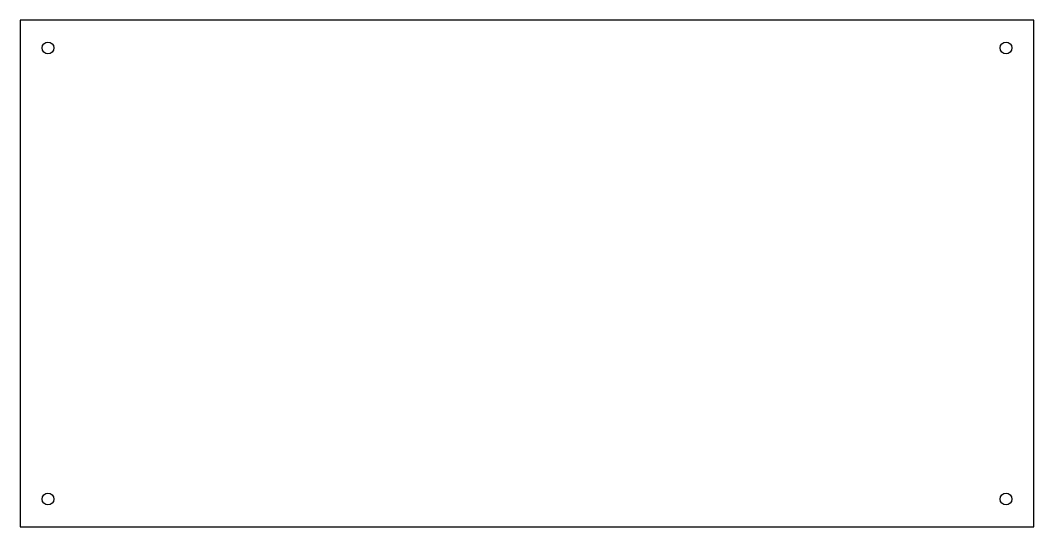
# Model space of a CAD drawing. Header units: millimetres. Extents: x 0 to 256, y 0 to 128.
import ezdxf

# ---------------------------------------------------------------- set-up
doc = ezdxf.new("R2010")
doc.units = ezdxf.units.MM
doc.layers.add('MOUNT_HOLES', color=1, linetype='CONTINUOUS')
doc.layers.add('OUTLINE', color=2, linetype='CONTINUOUS')

msp = doc.modelspace()

# ---------------------------------------------------------------- linework, layer by layer
at = {"layer": 'MOUNT_HOLES'}
for centre in [(7, 121), (249, 121), (7, 7), (249, 7)]:
    msp.add_circle(centre, 1.5, dxfattribs=at)
at = {"layer": 'OUTLINE'}
for p, q in [((256, 128), (0, 128)), ((0, 128), (0, 0)), ((256, 0), (256, 128)), ((0, 0), (256, 0))]:
    msp.add_line(p, q, dxfattribs=at)

doc.saveas('drawing.dxf')
